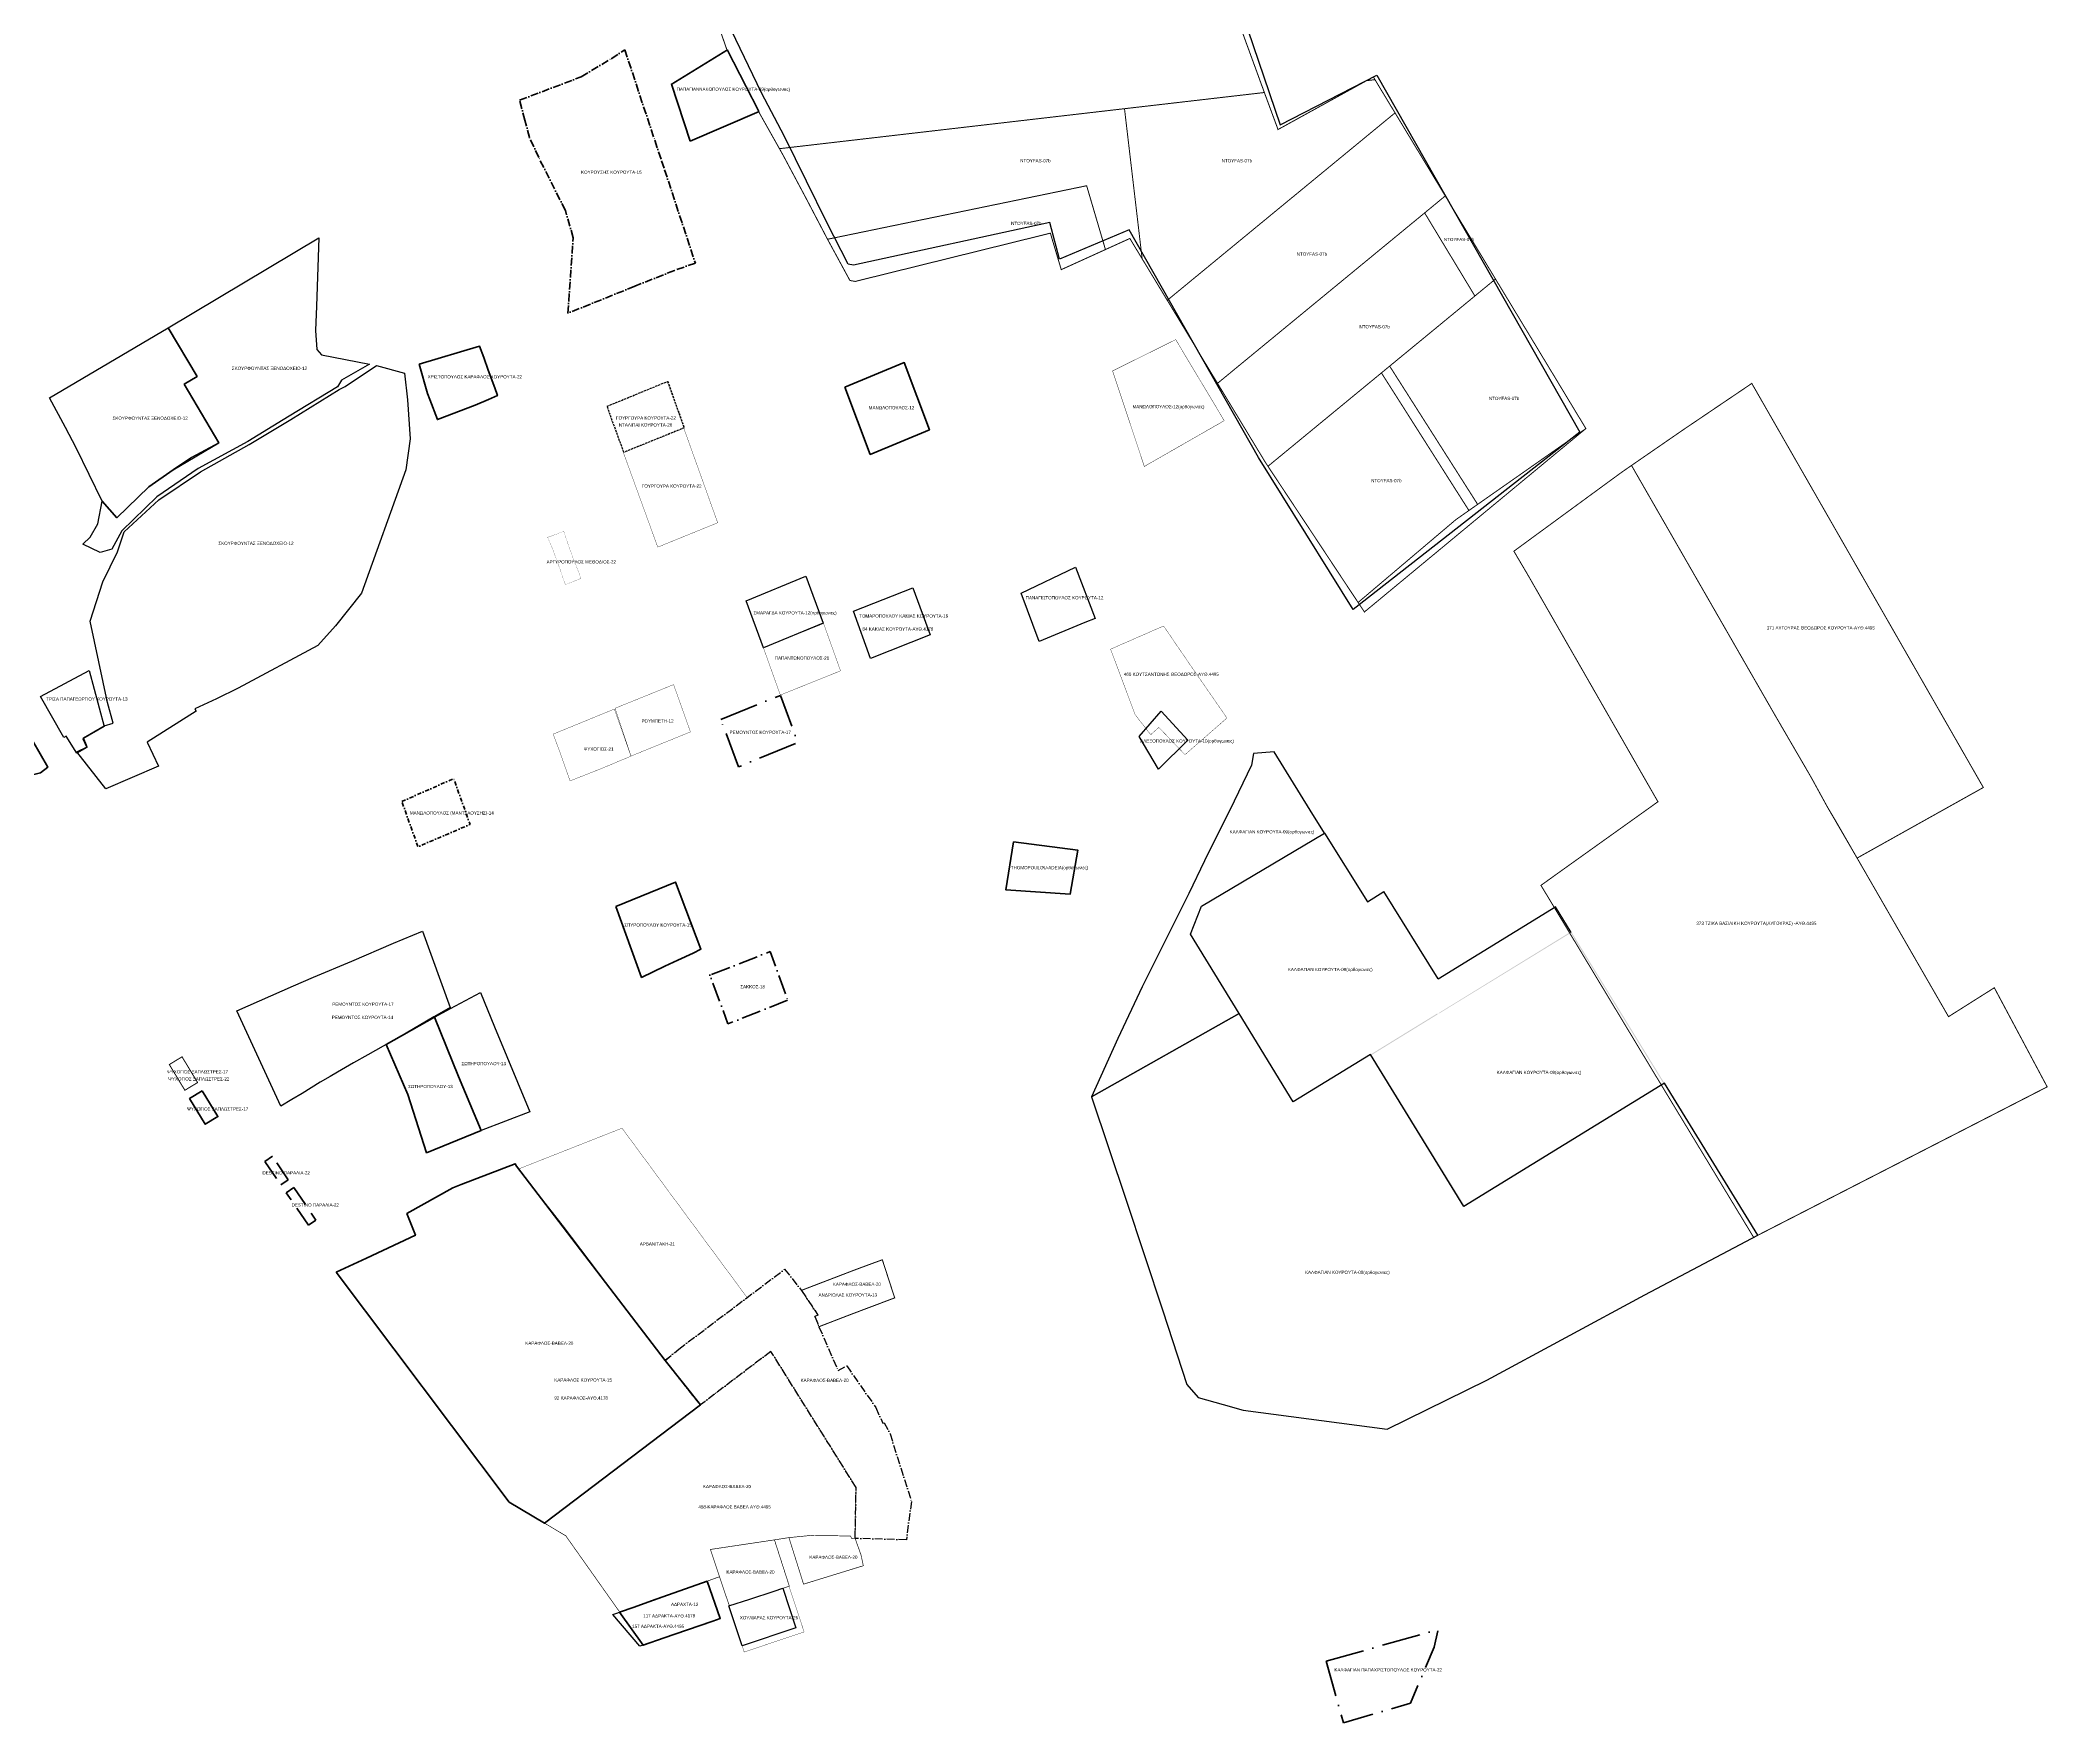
# Model space of a CAD drawing. Header units: metres. Extents: x 245125 to 394351, y 270578 to 4233311.
# Drawn here: x 261552 to 262173, y 4183071 to 4183591 of the extents above; entities that cross this region are included whole.
import ezdxf
from ezdxf.lldxf.tags import DXFTag

# ---------------------------------------------------------------- set-up
doc = ezdxf.new("R2010")
doc.units = ezdxf.units.M
for name, pattern in [('ACAD_ISO10W100', [18, 12, -3, 0, -3]), ('DASHDOT', [25.4, 12.7, -6.35, 0, -6.35]), ('DASHDOT_LINE', [18, 12, -3, 0, -3]), ('DASHED2', [9.525, 6.35, -3.175]), ('t-continuous', [1, 1, 0]), ('t-orio', [0.79, 0.5, -0.12, 0.05, -0.12])]:
    doc.linetypes.add(name, pattern=pattern)
for name, color, linetype in [('4178-(65-126-135-205)', 51, 'Continuous'), ('4495-(127-227)', 221, 'Continuous'), ('4495-(330-430)', 229, 'Continuous'), ('4495-(431-531)', 215, 'Continuous'), ('ADEIA-agglika', 182, 'Continuous'), ('PST_KAEK', 16, 't-continuous'), ('t-orio', 7, 't-orio'), ('topo2007', 11, 'Continuous'), ('topo2009', 98, 'Continuous'), ('topo2010', 207, 'Continuous'), ('topo2012', 144, 'Continuous'), ('topo2013', 66, 'Continuous'), ('topo2014', 230, 'Continuous'), ('topo2015', 137, 'Continuous'), ('topo2016', 36, 'Continuous'), ('topo2017', 2, 'Continuous'), ('topo2018', 5, 'Continuous'), ('topo2020', 3, 'Continuous'), ('topo2021', 4, 'Continuous'), ('topo2022', 30, 'Continuous'), ('topo2026', 192, 'Continuous')]:
    doc.layers.add(name, color=color, linetype=linetype)
doc.layers.add('περιγραμμα', color=10, linetype='ACAD_ISO10W100', lineweight=80)
doc.styles.get("Standard").update_dxf_attribs({"font": 'arial.ttf'})
tags = doc.linetypes.add('BORDER', pattern=[1.75, 0.5, -0.25, 0.5, -0.25, 0, -0.25]).pattern_tags.tags
tags[14:15] = [DXFTag(74, 4), DXFTag(75, 0), DXFTag(340, '0'), DXFTag(46, 1.0), DXFTag(50, 0.0), DXFTag(44, 0.0), DXFTag(45, 0.0)]
tags[12:13] = [DXFTag(74, 4), DXFTag(75, 0), DXFTag(340, '0'), DXFTag(46, 1.0), DXFTag(50, 0.0), DXFTag(44, 0.0), DXFTag(45, 0.0)]
tags[10:11] = [DXFTag(74, 4), DXFTag(75, 0), DXFTag(340, '0'), DXFTag(46, 1.0), DXFTag(50, 0.0), DXFTag(44, 0.0), DXFTag(45, 0.0)]
tags[8:9] = [DXFTag(74, 4), DXFTag(75, 0), DXFTag(340, '0'), DXFTag(46, 1.0), DXFTag(50, 0.0), DXFTag(44, 0.0), DXFTag(45, 0.0)]
tags[6:7] = [DXFTag(74, 4), DXFTag(75, 0), DXFTag(340, '0'), DXFTag(46, 1.0), DXFTag(50, 0.0), DXFTag(44, 0.0), DXFTag(45, 0.0)]
tags[4:5] = [DXFTag(74, 4), DXFTag(75, 0), DXFTag(340, '0'), DXFTag(46, 1.0), DXFTag(50, 0.0), DXFTag(44, 0.0), DXFTag(45, 0.0)]
tags = doc.linetypes.add('DASHDOT2', pattern=[0.5, 0.25, -0.125, 0, -0.125]).pattern_tags.tags
tags[10:11] = [DXFTag(74, 4), DXFTag(75, 0), DXFTag(340, '0'), DXFTag(46, 1.0), DXFTag(50, 0.0), DXFTag(44, 0.0), DXFTag(45, 0.0)]
tags[8:9] = [DXFTag(74, 4), DXFTag(75, 0), DXFTag(340, '0'), DXFTag(46, 1.0), DXFTag(50, 0.0), DXFTag(44, 0.0), DXFTag(45, 0.0)]
tags[6:7] = [DXFTag(74, 4), DXFTag(75, 0), DXFTag(340, '0'), DXFTag(46, 1.0), DXFTag(50, 0.0), DXFTag(44, 0.0), DXFTag(45, 0.0)]
tags[4:5] = [DXFTag(74, 4), DXFTag(75, 0), DXFTag(340, '0'), DXFTag(46, 1.0), DXFTag(50, 0.0), DXFTag(44, 0.0), DXFTag(45, 0.0)]
tags = doc.linetypes.add('DASHDOTX2', pattern=[2, 1, -0.5, 0, -0.5]).pattern_tags.tags
tags[10:11] = [DXFTag(74, 4), DXFTag(75, 0), DXFTag(340, '0'), DXFTag(46, 1.0), DXFTag(50, 0.0), DXFTag(44, 0.0), DXFTag(45, 0.0)]
tags[8:9] = [DXFTag(74, 4), DXFTag(75, 0), DXFTag(340, '0'), DXFTag(46, 1.0), DXFTag(50, 0.0), DXFTag(44, 0.0), DXFTag(45, 0.0)]
tags[6:7] = [DXFTag(74, 4), DXFTag(75, 0), DXFTag(340, '0'), DXFTag(46, 1.0), DXFTag(50, 0.0), DXFTag(44, 0.0), DXFTag(45, 0.0)]
tags[4:5] = [DXFTag(74, 4), DXFTag(75, 0), DXFTag(340, '0'), DXFTag(46, 1.0), DXFTag(50, 0.0), DXFTag(44, 0.0), DXFTag(45, 0.0)]
tags = doc.linetypes.add('HIDDEN', pattern=[0.375, 0.25, -0.125]).pattern_tags.tags
tags[6:7] = [DXFTag(74, 4), DXFTag(75, 0), DXFTag(340, '0'), DXFTag(46, 1.0), DXFTag(50, 0.0), DXFTag(44, 0.0), DXFTag(45, 0.0)]
tags[4:5] = [DXFTag(74, 4), DXFTag(75, 0), DXFTag(340, '0'), DXFTag(46, 1.0), DXFTag(50, 0.0), DXFTag(44, 0.0), DXFTag(45, 0.0)]

msp = doc.modelspace()

# ---------------------------------------------------------------- hatches: boundary and pattern name
at = {"layer": 'topo2009'}
msp.add_hatch(color=98, dxfattribs=at).paths.add_polyline_path([(261984.56, 4183290.49), (261984.65, 4183290.31), (262025.44, 4183315.28), (262053.98, 4183268.92), (261992.49, 4183231.18), (261963.9, 4183277.57), (261984.32, 4183290.12), (261984.17, 4183290.38), (261963.48, 4183277.66), (261992.39, 4183230.76), (262054.39, 4183268.82), (262025.54, 4183315.69)])

# ---------------------------------------------------------------- linework, layer by layer
at = {"color": 1}
msp.add_line((261659.28, 4183280.83), (261674.19, 4183289.27), dxfattribs=at)
at = {"color": 66}
for p, q in [((261659.28, 4183280.83), (261674.19, 4183289.27)), ((261688.6, 4183254.21), (261671.76, 4183247.34))]:
    msp.add_line(p, q, dxfattribs=at)
at = {"color": 98}
msp.add_lwpolyline([(261774.55, 4183569.16), (261764.81, 4183588.15)], dxfattribs=at)
at = {"color": 1}
msp.add_lwpolyline([(261659.28, 4183280.83), (261674.19, 4183289.27)], dxfattribs=at)
at = {"color": 144}
msp.add_lwpolyline([(261737.7, 4183094.82), (261729.29, 4183104.68), (261735.93, 4183106.92), (261758.46, 4183114.94), (261762.48, 4183103.36), (261737.7, 4183094.82)], dxfattribs=at)
at = {"layer": '4495-(127-227)', "color": 221, "linetype": 'DASHDOT2', "lineweight": 70, "ltscale": 5}
msp.add_lwpolyline([(261731.44, 4183105.41), (261735.93, 4183106.92), (261741.27, 4183108.82), (261758.46, 4183114.94), (261762.48, 4183103.36), (261760.27, 4183102.6), (261748.53, 4183098.55), (261745.21, 4183097.41), (261738.69, 4183095.16)], close=True, dxfattribs=at)
at = {"layer": '4495-(330-430)', "color": 229, "linetype": 't-orio', "ltscale": 40, "const_width": 0.3}
msp.add_lwpolyline([(262044.2, 4183459.73), (262060.09, 4183470.69), (262081.38, 4183485.08), (262152.95, 4183360.21), (262113.93, 4183338.4), (262107.26, 4183349.97), (262104.78, 4183354.13), (262100.02, 4183362.82), (262099.25, 4183364.17), (262088.54, 4183382.58)], close=True, dxfattribs=at)
at = {"layer": '4495-(330-430)', "color": 229, "linetype": 't-orio', "ltscale": 5, "const_width": 0.3}
msp.add_lwpolyline([(262007.84, 4183433.23), (262028.77, 4183448.56), (262041.08, 4183457.57), (262041.4, 4183457.79), (262044.2, 4183459.73), (262088.54, 4183382.58), (262099.25, 4183364.17), (262100.02, 4183362.82), (262104.78, 4183354.13), (262113.93, 4183338.4), (262121.04, 4183326.08), (262142.19, 4183289.39), (262156.34, 4183298.32), (262172.68, 4183267.7), (262158.63, 4183260.48), (262081.96, 4183221.18), (262054.17, 4183267.02), (262019.35, 4183324.76), (262016.21, 4183329.97), (262052.37, 4183355.81), (262012.35, 4183425.58), (262007.84, 4183433.23)], dxfattribs=at)
at = {"layer": '4495-(431-531)', "color": 215, "linetype": 't-orio', "lineweight": 60, "ltscale": 20, "const_width": 0.1, "flags": 128}
msp.add_lwpolyline([(261883.19, 4183402.96), (261899.57, 4183410.12), (261907.61, 4183398.36), (261919.16, 4183381.68), (261906.18, 4183370.35), (261898.1, 4183378.78), (261895.59, 4183376.52), (261890.77, 4183382.73)], close=True, dxfattribs=at)
at = {"layer": 'ADEIA-agglika', "color": 182}
for p, q in [((261913.46, 4183630.42), (261935.6, 4183564.95)), ((261775.26, 4183574.89), (261766.02, 4183594.17)), ((261935.6, 4183564.95), (261965.49, 4183580.39)), ((261965.49, 4183580.39), (262028.19, 4183469.97)), ((261782.39, 4183561.35), (261775.26, 4183574.89)), ((261789.24, 4183547.62), (261782.39, 4183561.35)), ((261795.48, 4183534.86), (261789.24, 4183547.62)), ((261802.05, 4183521.94), (261795.48, 4183534.86)), ((261864.38, 4183534.85), (261803.69, 4183521.61)), ((261867.44, 4183523.51), (261864.38, 4183534.85)), ((261888.9, 4183532.56), (261867.44, 4183523.51)), ((261928.93, 4183462.14), (261888.9, 4183532.56)), ((261803.69, 4183521.61), (261802.05, 4183521.94)), ((262028.19, 4183469.97), (261958.2, 4183415.19)), ((261958.2, 4183415.19), (261928.93, 4183462.14))]:
    msp.add_line(p, q, dxfattribs=at)
at = {"layer": 'ADEIA-agglika', "color": 182, "lineweight": 60}
msp.add_lwpolyline([(261853.22, 4183343.42), (261873.1, 4183340.82), (261870.66, 4183327.2), (261850.85, 4183328.58)], close=True, dxfattribs=at)
at = {"layer": 'PST_KAEK', "linetype": 'DASHED2', "ltscale": 0.1}
msp.add_lwpolyline([(261727.56, 4183478.05), (261746.28, 4183485.71), (261751.4, 4183471.37), (261732.74, 4183463.8), (261727.56, 4183478.05)], close=True, dxfattribs=at)
at = {"layer": 't-orio', "color": 11, "lineweight": 30, "ltscale": 2, "const_width": 0.3}
for points in [[(261931.83, 4183459.47), (261949.34, 4183473.88), (261966.9, 4183488.33), (261969.45, 4183490.43), (261996.65, 4183447.7), (261993.95, 4183445.81), (261989.92, 4183442.99), (261959.69, 4183417.39)], [(261931.83, 4183459.47), (261949.34, 4183473.88), (261966.9, 4183488.33), (261993.95, 4183445.81), (261989.92, 4183442.99), (261959.69, 4183417.39)]]:
    msp.add_lwpolyline(points, close=True, dxfattribs=at)
at = {"layer": 'topo2007', "color": 11, "lineweight": 30, "ltscale": 2, "const_width": 0.3}
for points in [[(261909.79, 4183632.27), (261930.72, 4183574.98), (261934.94, 4183563.54), (261962.31, 4183578.64), (261964.4, 4183579.79), (261964.91, 4183578.95), (262030.1, 4183471.13), (261961.64, 4183414.45), (261931.09, 4183460.59), (261889.14, 4183529.88), (261867.94, 4183520.24), (261864.58, 4183531.51), (261804.27, 4183516.6), (261802.62, 4183516.89), (261795.7, 4183529.63), (261789.11, 4183542.21), (261781.89, 4183555.75), (261780.84, 4183557.62), (261774.39, 4183569.09), (261764.62, 4183588.11), (261756.63, 4183611.11)], [(261892.94, 4183523.61), (261887.49, 4183569.98), (261780.84, 4183557.62), (261781.89, 4183555.75), (261789.11, 4183542.21), (261792.94, 4183534.9), (261795.7, 4183529.63), (261875.79, 4183546.17), (261881.6, 4183526.45), (261889.14, 4183529.88), (261892.94, 4183523.61)]]:
    msp.add_lwpolyline(points, dxfattribs=at)
for points in [[(261900.71, 4183510.77), (261892.94, 4183523.61), (261887.49, 4183569.98), (261930.72, 4183574.98), (261934.94, 4183563.54), (261962.31, 4183578.64), (261964.91, 4183578.95), (261971.11, 4183568.69), (261900.71, 4183510.77)], [(261916.24, 4183485.11), (261980.26, 4183537.77), (261995.79, 4183512.1), (261984.51, 4183502.81), (261969.45, 4183490.43), (261966.9, 4183488.33), (261949.34, 4183473.88), (261931.83, 4183459.47), (261931.09, 4183460.59), (261924.01, 4183472.28)], [(261986.63, 4183543.02), (261994.4, 4183530.18), (262002.16, 4183517.34), (262030.1, 4183471.13), (261996.64, 4183447.7), (261969.45, 4183490.43), (261984.51, 4183502.81), (261995.79, 4183512.1), (261980.26, 4183537.77)], [(261966.9, 4183488.33), (261984.51, 4183502.81), (261995.79, 4183512.1), (262002.16, 4183517.34), (262030.1, 4183471.13), (261993.94, 4183445.81)]]:
    msp.add_lwpolyline(points, close=True, dxfattribs=at)
at = {"layer": 'topo2009', "color": 98, "lineweight": 50}
for p, q in [((261747.34, 4183577.49), (261764.81, 4183588.15)), ((261753.27, 4183559.99), (261747.48, 4183577.58)), ((261753.27, 4183559.99), (261774.55, 4183569.16))]:
    msp.add_line(p, q, dxfattribs=at)
at = {"layer": 'topo2009', "color": 98}
for p, q in [((261949.3, 4183346.1), (261962.56, 4183324.91)), ((261962.56, 4183324.91), (261967.66, 4183328.07)), ((262025.56, 4183315.39), (262020.74, 4183323.37))]:
    msp.add_line(p, q, dxfattribs=at)
at = {"layer": 'topo2009', "color": 98, "ltscale": 0.6}
for q in [(261967.66, 4183328.07), (262020.79, 4183323.4)]:
    msp.add_line((261984.44, 4183301.05), q, dxfattribs=at)
at = {"layer": 'topo2009', "color": 98, "flags": 128}
for points in [[(261933.75, 4183371.19), (261927.39, 4183370.71), (261926.73, 4183367.16), (261921.37, 4183356.02), (261912.23, 4183337.59), (261907.34, 4183327.48), (261892.94, 4183298.62), (261885.43, 4183282.66), (261877.28, 4183264.64), (261922.94, 4183290.32), (261907.89, 4183314.87), (261911.34, 4183323.58), (261949.3, 4183346.1), (261944.91, 4183353.18)], [(261922.94, 4183290.32), (261877.28, 4183264.64), (261888.05, 4183232.73), (261899.32, 4183198.48), (261906.74, 4183175.69), (261910.24, 4183171.73), (261917.96, 4183169.52), (261924.15, 4183167.77), (261968.72, 4183161.89), (261999.46, 4183177.06), (262048.32, 4183203.42), (262083.26, 4183221.9), (262054.39, 4183268.82), (261992.39, 4183230.76), (261963.48, 4183277.66), (261939.67, 4183263.04)]]:
    msp.add_lwpolyline(points, close=True, dxfattribs=at)
at = {"layer": 'topo2010', "color": 207}
msp.add_lwpolyline([(261891.98, 4183376.01), (261898.82, 4183383.77), (261907.05, 4183374.84), (261897.99, 4183365.89)], close=True, dxfattribs=at)
at = {"layer": 'topo2012', "color": 144}
for points in [[(261565.52, 4183435.44), (261567.82, 4183437.62), (261570.14, 4183441.67), (261571.51, 4183448.65), (261576.02, 4183443.58), (261585.87, 4183453.17), (261593.46, 4183458.33), (261607.51, 4183466.77), (261596.84, 4183484.87), (261600.84, 4183487.21), (261591.93, 4183502.31), (261638.5, 4183530.05), (261637.7, 4183508.94), (261637.41, 4183501.39), (261637.82, 4183495.55), (261639.29, 4183493.88), (261654.13, 4183491.07), (261645.48, 4183486.04), (261644.26, 4183484.03), (261629.29, 4183475.01), (261627.41, 4183473.85), (261616.52, 4183467.14), (261601.2, 4183458.75), (261588.41, 4183450.06), (261577.61, 4183439.54), (261574.44, 4183433.9), (261570.86, 4183432.84), (261565.52, 4183435.44)], [(261555.18, 4183480.63), (261591.93, 4183502.31), (261600.83, 4183487.22), (261596.84, 4183484.87), (261607.51, 4183466.77), (261599.11, 4183462.17), (261593.45, 4183458.34), (261585.87, 4183453.17), (261576.02, 4183443.58), (261571.51, 4183448.65), (261571.51, 4183448.65), (261571.51, 4183448.65), (261563.41, 4183465.18), (261560.15, 4183471.45)], [(261588.94, 4183366.85), (261572.59, 4183359.79), (261563.68, 4183371.21), (261566.85, 4183372.81), (261565.68, 4183375.59), (261572.14, 4183379.22), (261574.92, 4183380.07), (261573.1, 4183386.46), (261567.75, 4183411.65), (261571.67, 4183423.75), (261576.22, 4183433.03), (261578.31, 4183439.21), (261588.99, 4183449.08), (261601.87, 4183457.73), (261616.98, 4183466.24), (261629.82, 4183473.98), (261644.79, 4183483.2), (261646.62, 4183484.15), (261656.31, 4183490.66), (261664.97, 4183488.22), (261665.86, 4183480.05), (261666.73, 4183467.93), (261665.32, 4183458.38), (261651.63, 4183420.24), (261643.66, 4183410.13), (261638.13, 4183404.05), (261613.51, 4183390.87), (261606.84, 4183387.6), (261600.12, 4183384.57), (261600.52, 4183383.77), (261585.4, 4183374.18), (261588.94, 4183366.85)]]:
    msp.add_lwpolyline(points, close=True, dxfattribs=at)
at = {"layer": 'topo2012', "color": 144, "const_width": 0.12}
msp.add_lwpolyline([(261883.81, 4183488.95), (261903.33, 4183498.62), (261918.31, 4183473.57), (261893.62, 4183459.43), (261883.81, 4183488.95)], dxfattribs=at)
at = {"layer": 'topo2012', "color": 144, "lineweight": 50}
msp.add_lwpolyline([(261801.06, 4183483.93), (261819.4, 4183491.5), (261827.21, 4183470.75), (261808.91, 4183463.15)], close=True, dxfattribs=at)
at = {"layer": 'topo2012', "color": 144, "lineweight": -3}
msp.add_lwpolyline([(261855.52, 4183420.26), (261872.38, 4183428.32), (261878.47, 4183412.41), (261875.19, 4183411.16), (261861.08, 4183405.31)], close=True, dxfattribs=at)
at = {"layer": 'topo2012', "color": 144}
msp.add_lwpolyline([(261770.59, 4183417.93), (261789.02, 4183425.54), (261794.4, 4183410.95), (261775.93, 4183403.33), (261770.59, 4183417.93)], dxfattribs=at)
at = {"layer": 'topo2012', "color": 144, "ltscale": 2, "const_width": 0.1}
msp.add_lwpolyline([(261748.12, 4183392.01), (261753.33, 4183377.39), (261734.97, 4183369.93), (261730.02, 4183384.69)], close=True, dxfattribs=at)
at = {"layer": 'topo2013', "color": 66}
for p, q in [((261679.15, 4183291.91), (261688.41, 4183296.82)), ((261688.41, 4183296.82), (261692.74, 4183286.24)), ((261674.19, 4183289.27), (261679.15, 4183291.91)), ((261692.74, 4183286.24), (261703.73, 4183260.02)), ((261665.96, 4183265.32), (261659.28, 4183280.83)), ((261671.76, 4183247.34), (261665.96, 4183265.32)), ((261703.73, 4183260.02), (261688.6, 4183254.21))]:
    msp.add_line(p, q, dxfattribs=at)
at = {"layer": 'topo2013', "color": 66, "linetype": 'BORDER', "lineweight": 80}
msp.add_lwpolyline([(261518.83, 4183390.02), (261526.45, 4183394.44), (261535.63, 4183399.45), (261554.69, 4183366.47), (261552.44, 4183364.79), (261548.2, 4183363.71)], close=True, dxfattribs=at)
at = {"layer": 'topo2013', "color": 66}
msp.add_lwpolyline([(261552.47, 4183388.28), (261567.46, 4183396.32), (261572.09, 4183379.01), (261565.51, 4183375.21), (261566.78, 4183372.57), (261563.63, 4183370.86), (261560.39, 4183376.11), (261559.69, 4183375.68)], close=True, dxfattribs=at)
at = {"layer": 'topo2013', "color": 66, "linetype": 'HIDDEN', "lineweight": 40}
msp.add_lwpolyline([(261674.19, 4183289.27), (261659.28, 4183280.83), (261665.96, 4183265.32), (261671.76, 4183247.34), (261688.6, 4183254.21), (261681.63, 4183270.87), (261674.19, 4183289.27), (261659.28, 4183280.83)], dxfattribs=at)
at = {"layer": 'topo2014', "color": 230, "linetype": 'DASHDOT', "lineweight": 80, "ltscale": 0.1, "flags": 128}
msp.add_lwpolyline([(261664.12, 4183355.87), (261680.15, 4183362.94), (261685.2, 4183348.78), (261671.78, 4183343.07), (261669.14, 4183341.84)], close=True, dxfattribs=at)
at = {"layer": 'topo2015', "color": 137, "lineweight": 53, "flags": 128}
msp.add_lwpolyline([(261730.24, 4183323.41), (261748.75, 4183330.98), (261756.56, 4183310.21), (261754.16, 4183309.02), (261749.41, 4183306.83), (261745.42, 4183305), (261738.23, 4183301.5)], close=True, dxfattribs=at)
at = {"layer": 'topo2016', "color": 36, "ltscale": 0.1, "flags": 128}
msp.add_lwpolyline([(261803.7, 4183414.72), (261822.04, 4183421.92), (261827.45, 4183407.38), (261808.99, 4183400.04)], close=True, dxfattribs=at)
at = {"layer": 'topo2017', "color": 2, "linetype": 'DASHDOT_LINE', "lineweight": 70, "flags": 128}
msp.add_lwpolyline([(261762.69, 4183381.27), (261781.2, 4183388.67), (261786.5, 4183374.07), (261768.16, 4183366.57)], close=True, dxfattribs=at)
at = {"layer": 'topo2017', "color": 2, "ltscale": 0.5, "flags": 128}
msp.add_lwpolyline([(261613.13, 4183291.19), (261630.68, 4183298.93), (261636.77, 4183301.62), (261648.7, 4183306.59), (261661.54, 4183312.08), (261670.47, 4183315.78), (261679.04, 4183292.19), (261674.06, 4183289.3), (261665.47, 4183284.28), (261653.64, 4183277.63), (261649.16, 4183275.11), (261644.21, 4183272.23), (261641.94, 4183270.94), (261638.86, 4183269.1), (261633.27, 4183265.69), (261633.27, 4183265.69), (261630.17, 4183263.84), (261626.7, 4183261.76)], close=True, dxfattribs=at)
at = {"layer": 'topo2017', "color": 2, "linetype": 'HIDDEN', "lineweight": 50, "ltscale": 0.05, "const_width": 0.3, "flags": 128}
msp.add_lwpolyline([(261596.18, 4183276.98), (261592.25, 4183274.59), (261597.06, 4183266.65), (261601, 4183269.02)], close=True, dxfattribs=at)
at = {"layer": 'topo2017', "color": 2, "linetype": 'HIDDEN', "lineweight": 50, "ltscale": 0.05, "flags": 128}
msp.add_lwpolyline([(261602.43, 4183266.46), (261607.27, 4183258.52), (261603.35, 4183256.13), (261598.5, 4183264.06)], close=True, dxfattribs=at)
at = {"layer": 'topo2018', "color": 5, "linetype": 'DASHDOT_LINE', "lineweight": 53, "ltscale": 0.5, "flags": 128}
msp.add_lwpolyline([(261783.37, 4183294.48), (261783.37, 4183294.48), (261764.93, 4183287.16), (261759.37, 4183302.17), (261759.37, 4183302.17), (261777.96, 4183309.49)], close=True, dxfattribs=at)
at = {"layer": 'topo2020', "color": 3, "lineweight": 35, "ltscale": 2, "const_width": 0.1}
msp.add_lwpolyline([(261700.27, 4183242.35), (261732.18, 4183254.93), (261745.82, 4183236.43), (261770.84, 4183202.6), (261745.43, 4183183.35), (261713.8, 4183225.12)], close=True, dxfattribs=at)
at = {"layer": 'topo2020', "color": 3, "linetype": 'DASHDOTX2', "lineweight": 70, "ltscale": 3}
msp.add_lwpolyline([(261643.85, 4183210.45), (261653.15, 4183214.72), (261668.31, 4183221.86), (261665.71, 4183228.51), (261679.88, 4183236.47), (261682.48, 4183237.5), (261699.19, 4183243.96), (261699.55, 4183243.24), (261745.51, 4183183.18), (261756.41, 4183169.42), (261708.26, 4183132.85), (261697.28, 4183139.39)], close=True, dxfattribs=at)
at = {"layer": 'topo2020', "color": 3, "linetype": 'DASHDOT_LINE', "lineweight": 30, "ltscale": 0.2}
msp.add_lwpolyline([(261756.41, 4183169.42), (261745.51, 4183183.18), (261749.7, 4183186.64), (261782.45, 4183211.35), (261787.62, 4183204.8), (261792.73, 4183197.15), (261791.73, 4183196.76), (261793.06, 4183193.58), (261798.94, 4183180.07), (261801.62, 4183181.5), (261810.63, 4183168.58), (261812.77, 4183163.78), (261813.22, 4183163.92), (261815.01, 4183160.52), (261821.61, 4183139.6), (261820.08, 4183127.74), (261804.22, 4183128.16), (261804.53, 4183143.88), (261778.19, 4183185.96), (261760.79, 4183172.75)], close=True, dxfattribs=at)
at = {"layer": 'topo2020', "color": 3, "ltscale": 5, "const_width": 0.3}
msp.add_lwpolyline([(261812.64, 4183214.26), (261810.29, 4183213.4), (261804.74, 4183211.36), (261787.62, 4183204.8), (261792.73, 4183197.15), (261792.73, 4183197.15), (261791.73, 4183196.76), (261793.06, 4183193.58), (261802.94, 4183197.39), (261814.11, 4183201.6), (261816.46, 4183202.48)], close=True, dxfattribs=at)
msp.add_lwpolyline([(261812.64, 4183214.26), (261810.29, 4183213.4), (261804.74, 4183211.36), (261787.62, 4183204.8), (261792.73, 4183197.15), (261792.73, 4183197.15), (261791.73, 4183196.76), (261793.06, 4183193.58), (261802.94, 4183197.39), (261814.11, 4183201.6), (261816.46, 4183202.48)], close=True, dxfattribs=at)
at = {"layer": 'topo2020', "color": 3, "linetype": 't-orio', "lineweight": 20, "ltscale": 2.5, "const_width": 0.2}
for points in [[(261756.4, 4183169.41), (261760.79, 4183172.75), (261778.19, 4183185.96), (261804.53, 4183143.88), (261804.22, 4183128.16), (261803.22, 4183128.09), (261802.8, 4183128.9), (261790.5, 4183129.07), (261783.77, 4183128.4), (261779.29, 4183127.7), (261759.5, 4183124.74), (261762.32, 4183116.31), (261758.46, 4183114.94), (261741.27, 4183108.82), (261731.45, 4183105.41), (261722.36, 4183118.26), (261714.8, 4183128.95), (261714.8, 4183128.95), (261714.8, 4183128.95), (261708.26, 4183132.85), (261713.38, 4183136.72), (261716.85, 4183139.36)], [(261802.8, 4183128.9), (261803.22, 4183128.09), (261804.22, 4183128.16), (261806.06, 4183123.01), (261806.76, 4183119.71), (261797.12, 4183116.74), (261788.29, 4183114.02), (261783.77, 4183128.4), (261790.5, 4183129.07)]]:
    msp.add_lwpolyline(points, close=True, dxfattribs=at)
msp.add_lwpolyline([(261779.29, 4183127.7), (261759.5, 4183124.74), (261764.02, 4183111.2), (261765.35, 4183107.4), (261772.08, 4183109.48), (261783.89, 4183113.4), (261779.29, 4183127.7)], dxfattribs=at)
at = {"layer": 'topo2021', "color": 4, "lineweight": 35, "ltscale": 2, "const_width": 0.1}
msp.add_lwpolyline([(261794.48, 4183410.88), (261799.72, 4183396.26), (261781.11, 4183388.78), (261775.9, 4183403.33)], close=True, dxfattribs=at)
msp.add_lwpolyline([(261716.12, 4183362.24), (261712.91, 4183371.35), (261710.88, 4183376.7), (261729.81, 4183384.45), (261734.95, 4183369.88), (261732.09, 4183368.7), (261726.31, 4183366.27), (261716.12, 4183362.24)], dxfattribs=at)
at = {"layer": 'topo2022', "color": 30, "linetype": 'DASHDOT2', "lineweight": 60}
msp.add_lwpolyline([(261669.52, 4183490.98), (261688.15, 4183496.59), (261689.43, 4183493.06), (261690.83, 4183489.21), (261692.83, 4183483.68), (261693.68, 4183481.33), (261690.87, 4183480.12), (261686.78, 4183478.35), (261675.12, 4183473.88), (261672.74, 4183480.16), (261672.09, 4183481.98)], close=True, dxfattribs=at)
at = {"layer": 'topo2022', "color": 30, "lineweight": 35, "const_width": 0.1}
for points in [[(261727.45, 4183477.88), (261746.17, 4183485.54), (261751.29, 4183471.2), (261732.63, 4183463.63)], [(261732.63, 4183463.63), (261743.22, 4183434.49), (261761.75, 4183442.02), (261751.29, 4183471.2)]]:
    msp.add_lwpolyline(points, close=True, dxfattribs=at)
at = {"layer": 'topo2022', "color": 30, "linetype": 't-orio', "lineweight": 30, "ltscale": 8, "const_width": 0.05}
msp.add_lwpolyline([(261709.19, 4183437.54), (261710.71, 4183438.03), (261714.15, 4183439.39), (261715.51, 4183435.55), (261715.43, 4183435.52), (261717.35, 4183430.34), (261717.46, 4183430.04), (261717.54, 4183430.07), (261719.47, 4183424.8), (261714.68, 4183422.9), (261712.63, 4183428.73), (261710.81, 4183433.73)], close=True, dxfattribs=at)
at = {"layer": 'topo2022', "color": 30, "linetype": 'DASHED2', "lineweight": 60}
msp.add_lwpolyline([(261624.1, 4183246.23), (261621.78, 4183244.65), (261626.68, 4183237.43), (261629, 4183239)], close=True, dxfattribs=at)
msp.add_lwpolyline([(261624.1, 4183246.23), (261621.78, 4183244.65), (261626.68, 4183237.43), (261629, 4183239)], close=True, dxfattribs=at)
msp.add_lwpolyline([(261628.42, 4183234.99), (261630.73, 4183236.57), (261637.59, 4183226.48), (261635.28, 4183224.91), (261628.42, 4183234.99)], dxfattribs=at)
msp.add_lwpolyline([(261628.42, 4183234.99), (261630.73, 4183236.57), (261637.59, 4183226.48), (261635.28, 4183224.91), (261628.42, 4183234.99)], dxfattribs=at)
at = {"layer": 'topo2022', "color": 30, "linetype": 'DASHDOT_LINE', "lineweight": 60, "flags": 128}
msp.add_lwpolyline([(261949.83, 4183090.19), (261984.36, 4183099.95), (261983.17, 4183094.52), (261975.87, 4183077.19), (261955.13, 4183071.16)], close=True, dxfattribs=at)
at = {"layer": 'topo2026', "linetype": 'DASHED2', "ltscale": 0.1}
msp.add_lwpolyline([(261727.56, 4183478.05), (261746.28, 4183485.71), (261751.4, 4183471.37), (261732.74, 4183463.8), (261727.56, 4183478.05)], close=True, dxfattribs=at)
at = {"layer": 'topo2026', "linetype": 'Continuous', "ltscale": 2}
msp.add_lwpolyline([(261765.19, 4183107.3), (261771.64, 4183109.4), (261779.24, 4183111.9), (261781.9, 4183112.75), (261785.94, 4183100.54), (261769.31, 4183094.93)], close=True, dxfattribs=at)
at = {"layer": 'topo2026', "ltscale": 2, "const_width": 0.1}
msp.add_lwpolyline([(261769.31, 4183094.93), (261785.94, 4183100.54), (261781.9, 4183112.75), (261783.8, 4183113.36), (261788.47, 4183099.24), (261781.99, 4183097.09), (261769.94, 4183093.03)], close=True, dxfattribs=at)
at = {"layer": 'περιγραμμα', "color": 137, "ltscale": 0.2}
msp.add_lwpolyline([(261733.04, 4183588.15), (261742.31, 4183560.21), (261744.4, 4183553.91), (261745.34, 4183551.07), (261754.85, 4183522.27), (261748.41, 4183520), (261736.12, 4183515.13), (261715.43, 4183506.75), (261717.1, 4183530.12), (261714.67, 4183538.56), (261706.45, 4183554.85), (261703.57, 4183561.03), (261702.17, 4183566.39), (261700.53, 4183572.62), (261719.56, 4183579.82), (261728.82, 4183585.43), (261733.04, 4183588.15)], dxfattribs=at)

# ---------------------------------------------------------------- texts
at = {"color": 137, "insert": (261719.52, 4183550.86), "char_height": 1, "width": 21.0862, "attachment_point": 1}
msp.add_mtext('ΚΟΥΡΟΥΣΗΣ ΚΟΥΡΟΥΤΑ-15', dxfattribs=at)
at = {"color": 144, "char_height": 1, "attachment_point": 1}
for s, insert, width in [('ΣΚΟΥΡΦΟΥΝΤΑΣ ΞΕΝΟΔΟΧΕΙΟ-12', (261611.59, 4183490.26), 32.1414), ('ΑΔΡΑΧΤΑ-12', (261747.32, 4183108.28), 3.6605)]:
    msp.add_mtext(s, dxfattribs=dict(at, insert=insert, width=width))
at = {"color": 51, "insert": (261738.72, 4183104.72), "char_height": 1, "width": 18.6119, "attachment_point": 1}
msp.add_mtext('117 ΑΔΡΑKΤΑ-ΑΥΘ.4178', dxfattribs=at)
at = {"layer": '4178-(65-126-135-205)', "color": 51, "char_height": 1, "attachment_point": 1}
for s, insert, width in [('84 ΚΑΚΙΑΣ ΚΟΥΡΟΥΤΑ-AYΘ.4178', (261806.49, 4183409.67), 38.6595), ('92 KAΡΑΦΛΟΣ-AYΘ.4178 ', (261711.26, 4183172.06), 21.2296)]:
    msp.add_mtext(s, dxfattribs=dict(at, insert=insert, width=width))
at = {"layer": '4495-(127-227)', "color": 221, "insert": (261735.28, 4183101.5), "char_height": 1, "width": 25.2437, "attachment_point": 1}
msp.add_mtext('157 ΑΔΡΑKΤΑ-ΑΥΘ.4495', dxfattribs=at)
at = {"layer": '4495-(330-430)', "color": 229, "lineweight": 35, "ltscale": 2, "char_height": 1, "attachment_point": 1}
for s, insert, width in [('371 ΛΥΓΟΥΡΑΣ ΘΕΟΔΩΡΟΣ ΚΟΥΡΟΥΤΑ-AΥΘ.4495 ', (262085.99, 4183410.04), 46.4785), ('373 TZIKA ΒΑΣΙΛΙΚΗ ΚΟΥΡΟΥΤΑ(ΛΥΓΟΥΡΑΣ) -AΥΘ.4495 ', (262064.23, 4183318.74), 50.766)]:
    msp.add_mtext(s, dxfattribs=dict(at, insert=insert, width=width))
at = {"layer": '4495-(431-531)', "color": 215, "insert": (261887.28, 4183395.7), "char_height": 1, "width": 29.8538, "attachment_point": 1}
msp.add_mtext('460 ΚΟΥΤΣΑΝΤΩΝΗΣ ΘΕΟΔΩΡΟΣ-ΑΥΘ.4495', dxfattribs=at)
at = {"layer": '4495-(431-531)', "insert": (261755.78, 4183138.4), "char_height": 1, "width": 24.7288, "attachment_point": 1}
msp.add_mtext('458-KAΡΑΦΛΟΣ ΒΑΒΕΛ ΑΥΘ.4495', dxfattribs=at)
at = {"layer": 'ADEIA-agglika', "color": 182, "insert": (261852.35, 4183335.95), "char_height": 1, "width": 14.2938, "attachment_point": 1}
msp.add_mtext('THOMOPOULOU-ADEIA(oρθογωνιες)', dxfattribs=at)
at = {"layer": 'topo2007', "color": 11, "lineweight": 35, "ltscale": 2, "char_height": 1, "width": 3.6605, "attachment_point": 1}
for insert in [(261855.27, 4183554.4), (261917.52, 4183554.4), (261852.44, 4183535.02), (261940.71, 4183525.55), (261986.2, 4183530.06), (261960.11, 4183503.09), (262000.12, 4183480.94), (261963.72, 4183455.55)]:
    msp.add_mtext('NTOYFAS-07b', dxfattribs=dict(at, insert=insert))
at = {"layer": 'topo2009', "color": 98, "char_height": 1, "attachment_point": 1}
for s, insert, width in [('ΠΑΠΑΓΙΑΝΝΑΚΟΠΟΥΛΟΣ ΚΟΥΡΟΥΤΑ-09(ορθογωνιες)', (261749.07, 4183576.5), 56.7143), ('ΚΑΛΦΑΓΙΑΝ ΚΟΥΡΟΥΤΑ-09(ορθογωνιες)', (261919.98, 4183347.02), 41.316), ('ΚΑΛΦΑΓΙΑΝ ΚΟΥΡΟΥΤΑ-09(ορθογωνιες)', (261937.99, 4183304.47), 32.4637), ('ΚΑΛΦΑΓΙΑΝ ΚΟΥΡΟΥΤΑ-09(ορθογωνιες)', (262002.53, 4183272.65), 37.5583), ('ΚΑΛΦΑΓΙΑΝ ΚΟΥΡΟΥΤΑ-09(ορθογωνιες)', (261943.27, 4183210.88), 32.9339)]:
    msp.add_mtext(s, dxfattribs=dict(at, insert=insert, width=width))
at = {"layer": 'topo2010', "color": 207, "insert": (261892.36, 4183375.09), "char_height": 1, "width": 35.6406, "attachment_point": 1}
msp.add_mtext('ΑΛΕΞΟΠΟΥΛΟΣ ΚΟΥΡΟΥΤΑ-10(ορθογωνιες)', dxfattribs=at)
at = {"layer": 'topo2012', "color": 144, "char_height": 1, "attachment_point": 1}
for s, insert, width in [('ΜΑΝΩΛΟΠΟΥΛΟΣ-12', (261808.44, 4183478.07), 21.0862), ('ΜΑΝΩΛΟΠΟΥΛΟΣ-12(ορθογωνιες)', (261889.96, 4183478.41), 21.0862), ('ΣΚΟΥΡΦΟΥΝΤΑΣ ΞΕΝΟΔΟΧΕΙΟ-12', (261574.71, 4183474.85), 30.7987), ('ΣΚΟΥΡΦΟΥΝΤΑΣ ΞΕΝΟΔΟΧΕΙΟ-12', (261607.41, 4183436.18), 36.9004), ('ΣΜΑΡΑΓΔΑ ΚΟΥΡΟΥΤΑ-12(ορθογωνιες)', (261772.8, 4183414.68), 27.1406), ('ΠΑΝΑΓΙΩΤΟΠΟΥΛΟΣ ΚΟΥΡΟΥΤΑ-12', (261856.95, 4183419.34), 33.0564), ('ΡΟΥΜΠΕΤΗ-12', (261738.2, 4183381.28), 3.6605)]:
    msp.add_mtext(s, dxfattribs=dict(at, insert=insert, width=width))
at = {"layer": 'topo2013', "color": 66, "char_height": 1, "attachment_point": 1}
for s, insert, width in [('ΤΡΙΣΑ ΠΑΠΑΓΕΩΡΓΙΟΥ ΚΟΥΡΟΥΤΑ-13', (261554.18, 4183388.06), 26.6531), ('ΣΩΤΗΡΟΠΟΥΛΟΥ-13', (261682.56, 4183275.4), 13.8274), ('ΣΩΤΗΡΟΠΟΥΛΟΥ-13', (261666.07, 4183268.31), 13.8274)]:
    msp.add_mtext(s, dxfattribs=dict(at, insert=insert, width=width))
at = {"layer": 'topo2013', "color": 54, "insert": (261792.92, 4183203.89), "char_height": 1, "width": 21.8153, "attachment_point": 1}
msp.add_mtext('ΑΝΔΡΙΟΛΑΣ ΚΟΥΡΟΥΤΑ-13 ', dxfattribs=at)
at = {"layer": 'topo2014', "color": 230, "char_height": 1, "attachment_point": 1}
for s, insert, width in [('ΜΑΝΩΛΟΠΟΥΛΟΣ (ΜΑΝΤΣΑΟΥΣΗΣ)-14', (261666.61, 4183352.86), 33.1181), ('ΡΕΜΟΥΝΤΟΣ ΚΟΥΡΟΥΤΑ-14', (261642.47, 4183289.67), 23.5483)]:
    msp.add_mtext(s, dxfattribs=dict(at, insert=insert, width=width))
at = {"layer": 'topo2015', "color": 137, "char_height": 1, "attachment_point": 1}
for s, insert, width in [('ΣΠΥΡΟΠΟΥΛΟΥ ΚΟΥΡΟΥΤΑ-15', (261732.86, 4183318.21), 22.1889), ('KAΡΑΦΛΟΣ ΚΟΥΡΟΥΤΑ-15 ', (261711.26, 4183177.61), 18.3378)]:
    msp.add_mtext(s, dxfattribs=dict(at, insert=insert, width=width))
at = {"layer": 'topo2016', "color": 36, "insert": (261805.48, 4183413.71), "char_height": 1, "width": 37.6921, "attachment_point": 1}
msp.add_mtext('ΤΟΜΑΡΟΠΟΥΛΟΥ ΚΑΚΙΑΣ ΚΟΥΡΟΥΤΑ-16', dxfattribs=at)
at = {"layer": 'topo2017', "color": 2, "char_height": 1, "attachment_point": 1}
for s, insert, width in [('ΡΕΜΟΥΝΤΟΣ ΚΟΥΡΟΥΤΑ-17', (261765.41, 4183377.77), 25.3296), ('ΡΕΜΟΥΝΤΟΣ ΚΟΥΡΟΥΤΑ-17', (261642.63, 4183293.75), 24.693), ('ΨΥΧΟΓΙΟΣ ΞΑΠΛΩΣΤΡΕΣ-17', (261591.52, 4183272.85), 20.1569), ('ΨΥΧΟΓΙΟΣ ΞΑΠΛΩΣΤΡΕΣ-17', (261597.75, 4183261.37), 20.6935)]:
    msp.add_mtext(s, dxfattribs=dict(at, insert=insert, width=width))
at = {"layer": 'topo2018', "color": 5, "insert": (261768.73, 4183299.13), "char_height": 1, "width": 22.1889, "attachment_point": 1}
msp.add_mtext('ΣΑΚΚΟΣ-18', dxfattribs=at)
at = {"layer": 'topo2020', "color": 3, "char_height": 1, "width": 3.6605, "attachment_point": 1}
for s, insert in [('AΡΒΑΝΙΤΑΚΗ-21', (261737.68, 4183219.65)), ('KAΡΑΦΛΟΣ-ΒΑΒΕΛ-20', (261797.34, 4183207.22)), ('KAΡΑΦΛΟΣ-ΒΑΒΕΛ-20', (261702.27, 4183188.99)), ('KAΡΑΦΛΟΣ-ΒΑΒΕΛ-20', (261787.36, 4183177.51)), ('KAΡΑΦΛΟΣ-ΒΑΒΕΛ-20', (261757.19, 4183144.69)), ('KAΡΑΦΛΟΣ-ΒΑΒΕΛ-20', (261790.08, 4183122.85)), ('KAΡΑΦΛΟΣ-ΒΑΒΕΛ-20', (261764.45, 4183118.26))]:
    msp.add_mtext(s, dxfattribs=dict(at, insert=insert))
at = {"layer": 'topo2021', "color": 4, "char_height": 1, "width": 3.6605, "attachment_point": 1}
for s, insert in [('ΠΑΠΑΝΤΩΝΟΠΟΥΛΟΣ-21', (261779.4, 4183400.71)), ('ΨΥΧΟΓΙΟΣ-21', (261720.31, 4183372.6))]:
    msp.add_mtext(s, dxfattribs=dict(at, insert=insert))
at = {"layer": 'topo2022', "color": 30, "char_height": 1, "attachment_point": 1}
for s, insert, width in [('ΧΡΙΣΤΟΠΟΥΛΟΣ ΚΑΡΑΦΛΟΣ ΚΟΥΡΟΥΤΑ-22', (261672.11, 4183487.63), 43.4053), ('ΓΟΥΡΓΟΥΡΑ ΚΟΥΡΟΥΤΑ-22', (261730.35, 4183474.91), 22.5585), ('ΓΟΥΡΓΟΥΡΑ ΚΟΥΡΟΥΤΑ-22', (261738.3, 4183453.86), 25.9034), ('ΑΡΓΥΡΟΠΟΥΛΟΣ ΜΕΘΟΔΙΟΣ-22', (261708.87, 4183430.44), 26.4598), ('ΨΥΧΟΓΙΟΣ ΞΑΠΛΩΣΤΡΕΣ-22', (261591.9, 4183270.66), 21.5844), ('DESTINO ΠΑΡΑΛΙΑ-22', (261621.04, 4183241.63), 26.6847), ('DESTINO ΠΑΡΑΛΙΑ-22', (261630.03, 4183231.7), 22.1106), ('ΚΑΛΦΑΓΙΑΝ ΠΑΠΑΧΡΙΣΤΟΠΟΥΛΟΣ ΚΟΥΡΟΥΤΑ-22', (261952.36, 4183088.03), 36.6783)]:
    msp.add_mtext(s, dxfattribs=dict(at, insert=insert, width=width))
at = {"layer": 'topo2026', "char_height": 1, "attachment_point": 1}
for s, insert, width in [('ΝΤΑΛΙΠΑΙ ΚΟΥΡΟΥΤΑ-26', (261731.18, 4183472.76), 22.5585), ('ΧΟΥΛΙΑΡΑΣ ΚΟΥΡΟΥΤΑ-26', (261768.58, 4183104.15), 23.0483)]:
    msp.add_mtext(s, dxfattribs=dict(at, insert=insert, width=width))

doc.saveas('drawing.dxf')
